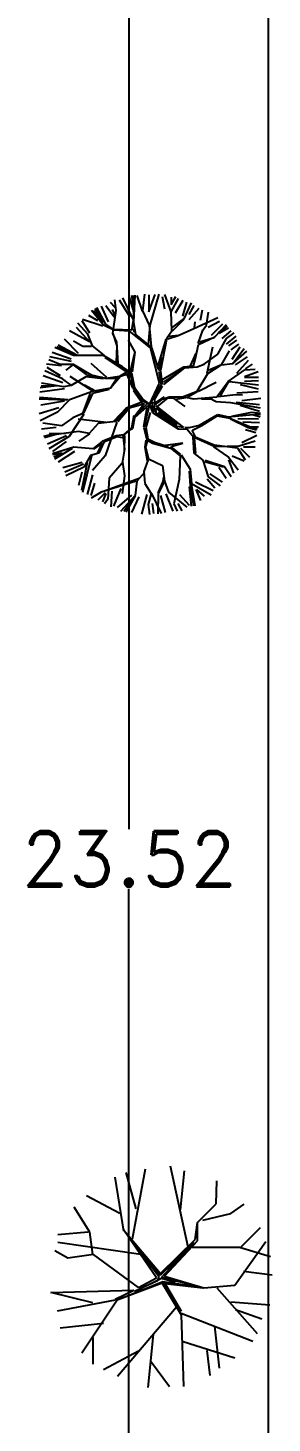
# Model space of a CAD drawing. Header units: millimetres. Extents: x 1590 to 1932, y -48 to 167.
# Drawn here: x 1700.74 to 1702.94, y 38.48 to 51.08 of the extents above; entities that cross this region are included whole.
import ezdxf

# ---------------------------------------------------------------- set-up
doc = ezdxf.new("R2010")
doc.units = ezdxf.units.MM
doc.header["$LTSCALE"] = 0.1
doc.header["$MEASUREMENT"] = 0
doc.header["$PDMODE"] = 35
doc.header["$PDSIZE"] = 0.75
doc.layers.get('0').update_dxf_attribs({"linetype": 'CONTINUOUS'})
doc.layers.get('DEFPOINTS').update_dxf_attribs({"linetype": 'CONTINUOUS'})
doc.layers.add('L-SITE-TREE', color=6, linetype='CONTINUOUS')
doc.layers.add('PARED', color=4, linetype='CONTINUOUS')
doc.styles.add('ROMAND', font='romand.shx')
doc.dimstyles.new('URBA', dxfattribs={"dimtxt": 20, "dimasz": 0.5, "dimexe": 1.25, "dimexo": 0.63, "dimgap": 0.63, "dimtad": 0, "dimtih": 1, "dimtoh": 1, "dimzin": 1, "dimdsep": 46, "dimtxsty": 'ROMAND', "dimcen": 2.5, "dimclrd": 1, "dimclre": 1, "dimclrt": 3, "dimadec": 0, "dimazin": 0, "dimtfac": 1, "dimtmove": 0, "dimatfit": 3, "dimfxl": 1, "dimtvp": 1, "dimtolj": 1, "dimtzin": 1, "dimarcsym": 0})

# ---------------------------------------------------------------- blocks, each defined once
blk = doc.blocks.new('02PTRX03')
at = {"color": 0, "linetype": 'ByBlock'}
for p, q in [((-0.1647, 0.2091), (-0.2033, 0.4529)), ((-0.1087, 0.31), (-0.1542, 0.4739)), ((-0.1262, 0.1755), (-0.0667, 0.4907)), ((0.126, 0.1376), (0.0454, 0.5033)), ((0.0909, 0.3057), (0.1085, 0.4823)), ((0.2516, 0.3321), (0.2556, 0.436)), ((-0.3189, 0.2049), (-0.3889, 0.3184)), ((-0.1823, 0.2889), (-0.3329, 0.3688)), ((0.1683, 0.2487), (0.2516, 0.3321)), ((0.3186, 0.2889), (0.3782, 0.331)), ((0.1925, 0.2595), (0.3186, 0.2889)), ((-0.3259, 0.2049), (-0.4625, 0.1923)), ((-0.3049, 0.104), (-0.3189, 0.2049)), ((-0.0176, -0.0011), (-0.1647, 0.2133)), ((-0.1647, 0.2133), (0.0008, 0.0186)), ((0.1575, 0.1712), (0.1683, 0.2487)), ((0.1683, 0.1654), (0.1683, 0.2487)), ((0.3606, 0.1334), (0.4517, 0.2259)), ((-0.0877, 0.104), (-0.4625, 0.1586)), ((-0.1165, 0.1483), (-0.0065, 0.0057)), ((-0.0006, 0.0088), (-0.1165, 0.1483)), ((0.1508, 0.1572), (-0.0006, 0.0088)), ((0.0008, 0.0186), (0.1575, 0.1712)), ((0.0052, -0.0002), (0.1508, 0.1572)), ((0.0183, 0.0066), (0.1683, 0.1654)), ((0.1435, 0.1376), (0.3571, 0.1376)), ((0.3361, -0.0347), (0.4762, 0.1628)), ((0.3571, 0.1376), (0.4972, 0.0956)), ((-0.4169, 0.0872), (-0.4765, 0.1208)), ((-0.3014, 0.104), (-0.4169, 0.0872)), ((-0.0981, -0.0448), (-0.3014, 0.104)), ((-0.0065, 0.0057), (-0.0126, -0.0152)), ((0.0183, 0.0066), (0.196, -0.0473)), ((0.3747, 0.0283), (0.5043, 0.0115)), ((-0.494, -0.0683), (-0.1189, -0.0568)), ((-0.2033, -0.0978), (-0.1189, -0.0568)), ((0.0084, -0.0256), (-0.1955, -0.102)), ((-0.1788, -0.0954), (0.0113, -0.018)), ((-0.1165, -0.0625), (0.0052, -0.0032)), ((-0.0126, -0.0152), (-0.1165, -0.0625)), ((-0.0981, -0.0448), (-0.0176, -0.0011)), ((0.1745, -0.0419), (0.0052, -0.0002)), ((0.0052, -0.0032), (0.0676, -0.021)), ((0.0084, -0.0256), (0.1925, -0.0473)), ((0.0084, -0.0256), (0.0944, -0.1692)), ((0.0113, -0.018), (0.1745, -0.0419)), ((0.0172, -0.021), (0.0943, -0.1516)), ((0.196, -0.0473), (0.3361, -0.0347)), ((0.2556, -0.0473), (0.4377, -0.2533)), ((-0.3049, -0.1146), (-0.494, -0.0683)), ((-0.2033, -0.102), (-0.466, -0.1524)), ((-0.1955, -0.102), (-0.3539, -0.3415)), ((0.3186, -0.1104), (0.4937, -0.123)), ((0.0729, -0.1342), (-0.1928, -0.4466)), ((0.0944, -0.1608), (0.4167, -0.2869)), ((0.0944, -0.1692), (0.105, -0.4929)), ((0.3396, -0.144), (0.4587, -0.186)), ((-0.2558, -0.207), (-0.452, -0.2281)), ((0.2451, -0.2196), (0.2661, -0.4088)), ((-0.3049, -0.2702), (-0.3049, -0.392)), ((-0.0331, -0.2575), (-0.0562, -0.4971)), ((0.0979, -0.2869), (0.3361, -0.3626)), ((-0.0982, -0.3331), (-0.2558, -0.4172)), ((-0.0445, -0.3756), (0.0419, -0.4929)), ((0.21, -0.3289), (0.224, -0.4424))]:
    blk.add_line(p, q, dxfattribs=at)
blk = doc.blocks.new('02PTRX04')
at = {"color": 0, "linetype": 'ByBlock'}
for p, q in [((-0.2249, 0.4462), (-0.1946, 0.3754)), ((-0.2045, 0.4485), (-0.1668, 0.3981)), ((-0.1844, 0.4638), (-0.1643, 0.4411)), ((-0.1575, 0.4268), (-0.1641, 0.4744)), ((-0.1439, 0.4739), (-0.0961, 0.3981)), ((-0.08, 0.384), (-0.1276, 0.4828)), ((-0.0986, 0.4864), (-0.0833, 0.4309)), ((-0.08, 0.4506), (-0.0866, 0.4934)), ((-0.08, 0.4934), (-0.076, 0.4528)), ((-0.0778, 0.3902), (-0.08, 0.4506)), ((-0.0778, 0.3731), (-0.0716, 0.4956)), ((-0.0394, 0.4228), (-0.0628, 0.4934)), ((-0.0373, 0.4246), (-0.0285, 0.5)), ((-0.0103, 0.4207), (0.0175, 0.4991)), ((-0.0103, 0.4966), (-0.0103, 0.4207)), ((-0.0051, 0.3603), (0.0359, 0.5)), ((0.0503, 0.489), (0.0605, 0.4335)), ((0.0896, 0.4206), (0.0615, 0.4978)), ((0.0908, 0.4536), (0.1111, 0.489)), ((0.0908, 0.4864), (0.0908, 0.4536)), ((0.0918, 0.4228), (0.124, 0.4806)), ((0.1437, 0.4714), (0.1086, 0.4134)), ((0.1437, 0.4006), (0.1615, 0.4638)), ((0.1474, 0.3862), (0.1817, 0.4612)), ((0.1717, 0.4083), (0.1944, 0.4485)), ((-0.3132, 0.3805), (-0.2778, 0.3248)), ((-0.2175, 0.3559), (-0.31, 0.3862)), ((-0.2829, 0.4057), (-0.2424, 0.3805)), ((-0.2157, 0.3603), (-0.269, 0.4268)), ((-0.2606, 0.4268), (-0.2175, 0.3712)), ((-0.2175, 0.3712), (-0.2519, 0.4356)), ((-0.2047, 0.3646), (-0.2456, 0.44)), ((-0.1619, 0.4056), (-0.1747, 0.4312)), ((-0.1725, 0.3215), (-0.1575, 0.4268)), ((-0.0866, 0.3368), (-0.0778, 0.3902)), ((-0.0073, 0.3603), (-0.0373, 0.4246)), ((0.094, 0.3347), (0.0896, 0.4206)), ((0.094, 0.3475), (0.1474, 0.3884)), ((0.0958, 0.3347), (0.1474, 0.3862)), ((0.1717, 0.3854), (0.217, 0.436)), ((0.1927, 0.3453), (0.3002, 0.3946)), ((0.2221, 0.3828), (0.2323, 0.4284)), ((0.2505, 0.3603), (0.2592, 0.4184)), ((-0.2778, 0.2846), (-0.3687, 0.335)), ((-0.3384, 0.3502), (-0.2778, 0.2846)), ((-0.2862, 0.3197), (-0.3316, 0.369)), ((-0.265, 0.2659), (-0.2862, 0.3197)), ((-0.1681, 0.3368), (-0.2157, 0.3603)), ((-0.1681, 0.3409), (-0.2047, 0.3646)), ((-0.1725, 0.3215), (-0.1553, 0.2659)), ((-0.1553, 0.2831), (-0.1725, 0.3215)), ((-0.1297, 0.3387), (-0.1681, 0.3409)), ((-0.0972, 0.3325), (-0.1681, 0.3368)), ((-0.0866, 0.3368), (-0.1297, 0.3387)), ((-0.0029, 0.2571), (-0.0972, 0.3325)), ((-0.08, 0.3431), (-0.0778, 0.3281)), ((-0.0694, 0.3175), (-0.0778, 0.3731)), ((0.0037, 0.2593), (-0.0694, 0.3175)), ((-0.0113, 0.2721), (-0.0051, 0.3581)), ((0.0015, 0.2637), (-0.0073, 0.3603)), ((0.0724, 0.3043), (0.094, 0.3347)), ((0.0808, 0.3109), (0.124, 0.3153)), ((0.1218, 0.3131), (0.1927, 0.3453)), ((0.1949, 0.3475), (0.1989, 0.3753)), ((0.2121, 0.2765), (0.2333, 0.3368)), ((0.2333, 0.3368), (0.2505, 0.3603)), ((0.2575, 0.3502), (0.3079, 0.378)), ((0.2725, 0.3148), (0.3232, 0.3652)), ((0.287, 0.3065), (0.3408, 0.3624)), ((0.3064, 0.3281), (0.3452, 0.3559)), ((0.3064, 0.3237), (0.3495, 0.3475)), ((0.3206, 0.2996), (0.3611, 0.335)), ((0.3408, 0.3003), (0.3751, 0.3259)), ((-0.3509, 0.2227), (-0.4346, 0.2593)), ((-0.3509, 0.2249), (-0.4259, 0.2615)), ((-0.3359, 0.2249), (-0.4197, 0.2699)), ((-0.3285, 0.2313), (-0.3916, 0.297)), ((-0.3078, 0.2637), (-0.3509, 0.2871)), ((-0.269, 0.2637), (-0.3078, 0.2637)), ((-0.2113, 0.2249), (-0.265, 0.2659)), ((-0.1553, 0.2659), (-0.1575, 0.1927)), ((-0.1488, 0.1884), (-0.1553, 0.2831)), ((-0.0716, 0.2377), (-0.1016, 0.2915)), ((0.0381, 0.098), (-0.0029, 0.2571)), ((0.0337, 0.1606), (0.0037, 0.2593)), ((0.0315, 0.1756), (0.068, 0.2959)), ((0.0443, 0.1562), (0.0724, 0.3043)), ((0.0746, 0.2981), (0.1218, 0.3131)), ((0.1989, 0.2034), (0.2143, 0.2721)), ((0.2143, 0.2721), (0.287, 0.3065)), ((0.2183, 0.2853), (0.2848, 0.3043)), ((0.253, 0.1434), (0.2788, 0.2616)), ((0.3002, 0.2293), (0.3408, 0.3003)), ((0.3408, 0.2744), (0.3838, 0.3098)), ((0.3509, 0.2667), (0.3863, 0.2919)), ((0.3611, 0.2492), (0.3963, 0.2744)), ((0.366, 0.2061), (0.4013, 0.2616)), ((0.369, 0.1864), (0.4205, 0.2552)), ((-0.4109, 0.1821), (-0.4624, 0.2034)), ((-0.3588, 0.196), (-0.457, 0.2163)), ((-0.3611, 0.2061), (-0.4471, 0.2364)), ((-0.2157, 0.2227), (-0.3509, 0.2227)), ((-0.1297, 0.1712), (-0.2157, 0.2227)), ((-0.106, 0.1456), (-0.2069, 0.2143)), ((-0.0932, 0.1518), (-0.0738, 0.2355)), ((-0.0844, 0.1496), (-0.0716, 0.2377)), ((0.0381, 0.1628), (0.0509, 0.2143)), ((0.1777, 0.1756), (0.2033, 0.2337)), ((0.1905, 0.1756), (0.1989, 0.2034)), ((0.2399, 0.184), (0.3002, 0.2293)), ((0.3175, 0.18), (0.3539, 0.2445)), ((0.369, 0.1864), (0.4313, 0.2422)), ((0.3812, 0.1809), (0.4342, 0.2163)), ((0.3863, 0.143), (0.4393, 0.2011)), ((-0.399, 0.1), (-0.4873, 0.1303)), ((-0.4, 0.1176), (-0.4796, 0.1542)), ((-0.4041, 0.1759), (-0.4723, 0.1835)), ((-0.4092, 0.1303), (-0.4698, 0.1682)), ((-0.3509, 0.1821), (-0.4109, 0.1821)), ((-0.3528, 0.18), (-0.385, 0.1563)), ((-0.2604, 0.0596), (-0.3657, 0.1283)), ((-0.2948, 0.1262), (-0.3613, 0.0875)), ((-0.269, 0.1346), (-0.3509, 0.1821)), ((-0.2862, 0.1327), (-0.3506, 0.18)), ((-0.2154, 0.1176), (-0.2948, 0.1262)), ((-0.2196, 0.1241), (-0.2862, 0.1327)), ((-0.2003, 0.124), (-0.2712, 0.1862)), ((-0.2047, 0.1196), (-0.269, 0.1346)), ((-0.1425, 0.1284), (-0.2047, 0.1196)), ((-0.1382, 0.1284), (-0.1831, 0.0746)), ((-0.1509, 0.1262), (-0.1831, 0.0747)), ((-0.1126, 0.1456), (-0.1425, 0.1284)), ((-0.1104, 0.1368), (-0.1382, 0.1284)), ((-0.0866, 0.1434), (-0.1297, 0.1712)), ((-0.1104, 0.1368), (-0.0844, 0.0768)), ((-0.095, 0.1218), (-0.106, 0.1456)), ((-0.0778, 0.068), (-0.0932, 0.1412)), ((-0.0738, 0.0746), (-0.0866, 0.1434)), ((0.0443, 0.1518), (0.0337, 0.1606)), ((0.0465, 0.0918), (0.0359, 0.1496)), ((0.0509, 0.0918), (0.0443, 0.1518)), ((0.0509, 0.1152), (0.1474, 0.1712)), ((0.0552, 0.1024), (0.1324, 0.154)), ((0.0574, 0.0918), (0.1518, 0.1668)), ((0.1474, 0.1712), (0.1905, 0.1756)), ((0.1518, 0.1668), (0.2077, 0.1712)), ((0.2077, 0.1712), (0.2399, 0.184)), ((0.2078, 0.0617), (0.2551, 0.1413)), ((0.2551, 0.1413), (0.3153, 0.18)), ((0.2572, 0.1563), (0.3175, 0.1821)), ((0.3153, 0.18), (0.369, 0.1864)), ((0.3474, 0.1048), (0.4227, 0.1584)), ((0.4217, 0.128), (0.4823, 0.1507)), ((0.4227, 0.1584), (0.4699, 0.1606)), ((0.4265, 0.1631), (0.4568, 0.1835)), ((-0.3916, 0.0722), (-0.5026, 0.0572)), ((-0.4258, 0.0854), (-0.5011, 0.0768)), ((-0.4967, 0.0854), (-0.4538, 0.0875)), ((-0.3958, 0.0811), (-0.4946, 0.0983)), ((-0.3592, 0.0875), (-0.4, 0.1176)), ((-0.3613, 0.0875), (-0.3958, 0.0811)), ((-0.3012, 0.0897), (-0.2518, 0.064)), ((-0.1831, 0.0746), (-0.265, 0.0596)), ((-0.2625, 0.0531), (-0.1874, 0.0703)), ((-0.1595, 0.1197), (-0.2089, 0.1197)), ((-0.0371, 0.0037), (-0.08, 0.064)), ((-0.0416, 0.0187), (-0.0778, 0.068)), ((-0.0394, 0.0274), (-0.0738, 0.0746)), ((-0.0076, 0.0016), (0.0381, 0.098)), ((-0.0076, 0.0016), (0.0465, 0.0918)), ((0.0165, 0.0274), (0.0509, 0.0852)), ((0.2143, 0.0617), (0.2938, 0.1025)), ((0.2959, 0.0359), (0.3474, 0.1048)), ((0.3131, 0.0424), (0.3518, 0.109)), ((0.3518, 0.1048), (0.4849, 0.0897)), ((0.4013, 0.0926), (0.4823, 0.0722)), ((0.4217, 0.1254), (0.4848, 0.1254)), ((0.4217, 0.1076), (0.4848, 0.1102)), ((-0.5053, 0.0274), (-0.3808, 0.0231)), ((-0.3743, 0.0231), (-0.5032, 0.0338)), ((-0.3916, 0.0168), (-0.4975, -0.0008)), ((-0.3681, 0.023), (-0.4219, -0.0329)), ((-0.265, 0.0596), (-0.3681, 0.023)), ((-0.2755, 0.0531), (-0.3098, -0.0392)), ((-0.2648, 0.051), (-0.3056, -0.0371)), ((-0.0456, 0.0102), (-0.1122, -0.0156)), ((-0.0392, 0.0016), (-0.1101, -0.0177)), ((-0.0076, 0.0016), (-0.0756, -0.0585)), ((-0.0735, -0.05), (-0.0306, 0.0081)), ((-0.0199, 0.0037), (-0.0735, -0.05)), ((-0.0051, 0.0015), (-0.0416, 0.0187)), ((-0.0051, 0.0015), (-0.0394, 0.0274)), ((-0.0076, 0.0016), (-0.0327, -0.1037)), ((-0.0076, 0.0016), (0.0059, -0.0351)), ((0.0081, 0.0143), (0.0037, 0.0015)), ((0.0037, 0.0015), (0.0121, -0.0329)), ((0.0121, -0.0329), (0.0165, 0.0015)), ((0.0165, 0.0015), (0.0165, 0.0274)), ((0.0167, 0.0081), (0.0596, 0.0359)), ((0.0188, -0.0005), (0.051, 0.0252)), ((0.0274, -0.0091), (0.0768, 0.0317)), ((0.051, 0.0252), (0.0812, 0.0359)), ((0.0768, 0.0317), (0.0983, 0.0317)), ((0.0812, 0.0359), (0.1477, 0.0359)), ((0.0983, 0.0317), (0.152, -0.007)), ((0.1111, 0.0252), (0.1563, 0.0338)), ((0.1413, 0.0359), (0.2078, 0.0617)), ((0.1477, 0.0359), (0.1907, 0.0274)), ((0.1649, 0.0359), (0.2101, 0.0617)), ((0.1907, 0.0274), (0.2959, 0.0359)), ((0.2272, 0.0274), (0.2723, 0.0252)), ((0.2616, 0.0317), (0.2938, 0.0145)), ((0.2938, 0.0145), (0.3583, 0.0102)), ((0.3024, 0.0381), (0.3819, 0.0468)), ((0.3583, 0.0102), (0.4914, -0.0135)), ((0.3819, 0.0468), (0.4119, 0.0445)), ((0.3838, 0.0117), (0.4897, 0.0017)), ((0.3863, 0.0547), (0.4823, 0.0598)), ((0.409, 0.0193), (0.4948, 0.0295)), ((-0.4168, -0.0135), (-0.5051, -0.0413)), ((-0.4219, -0.0329), (-0.5012, -0.0717)), ((-0.3528, -0.0585), (-0.4044, -0.0951)), ((-0.3034, -0.0414), (-0.37, -0.1424)), ((-0.3056, -0.0371), (-0.3528, -0.0585)), ((-0.1122, -0.0156), (-0.1702, -0.0757)), ((-0.1101, -0.0177), (-0.1595, -0.0757)), ((-0.1509, -0.0757), (-0.0993, -0.0156)), ((-0.0779, -0.0478), (-0.0886, -0.1037)), ((-0.0756, -0.0585), (-0.0842, -0.108)), ((-0.0199, -0.0135), (-0.0348, -0.0994)), ((-0.0048, -0.0349), (-0.0241, -0.1016)), ((0.0059, -0.0351), (0.1218, -0.1083)), ((0.0209, -0.0051), (0.1455, -0.1017)), ((0.0209, -0.0157), (0.1174, -0.0889)), ((0.0231, -0.0373), (0.0209, -0.0157)), ((0.1152, -0.0973), (0.0231, -0.0373)), ((0.1174, -0.0889), (0.0337, -0.0351)), ((0.2183, -0.0911), (0.3002, -0.0435)), ((0.2293, -0.0933), (0.298, -0.0501)), ((0.298, -0.0501), (0.3558, -0.0607)), ((0.3002, -0.0435), (0.3495, -0.0545)), ((0.3495, -0.0545), (0.4589, -0.0435)), ((0.3558, -0.0607), (0.4439, -0.0973)), ((0.4526, -0.0351), (0.3623, -0.0523)), ((0.3914, -0.0617), (0.4848, -0.0639)), ((0.4013, -0.0008), (0.4897, -0.0288)), ((0.4932, -0.0395), (0.4526, -0.0351)), ((0.4589, -0.0435), (0.4914, -0.0545)), ((0.4932, -0.0457), (0.4676, -0.0417)), ((-0.4293, -0.1019), (-0.495, -0.1095)), ((-0.4044, -0.0951), (-0.4881, -0.0822)), ((-0.327, -0.1209), (-0.428, -0.1339)), ((-0.2024, -0.0801), (-0.3292, -0.065)), ((-0.2797, -0.1295), (-0.327, -0.1209)), ((-0.2389, -0.0843), (-0.2797, -0.1295)), ((-0.1595, -0.0757), (-0.2389, -0.0843)), ((-0.1551, -0.078), (-0.2068, -0.2305)), ((-0.0886, -0.1037), (-0.1229, -0.1339)), ((-0.0993, -0.1166), (-0.1229, -0.136)), ((-0.0842, -0.108), (-0.0993, -0.1166)), ((-0.0327, -0.1037), (-0.0199, -0.1574)), ((-0.0241, -0.1016), (-0.0155, -0.1532)), ((0.1455, -0.1017), (0.1152, -0.0973)), ((0.1218, -0.1083), (0.1627, -0.1105)), ((0.1518, -0.1017), (0.1733, -0.1017)), ((0.1627, -0.1105), (0.1905, -0.1448)), ((0.1733, -0.1017), (0.2183, -0.0911)), ((0.1839, -0.1145), (0.1989, -0.1448)), ((0.1861, -0.1145), (0.2293, -0.0933)), ((0.4376, -0.1039), (0.3579, -0.0651)), ((0.4141, -0.0767), (0.4897, -0.0792)), ((0.4265, -0.1121), (0.4721, -0.1248)), ((0.476, -0.1145), (0.4376, -0.1039)), ((0.4804, -0.1083), (0.4398, -0.0995)), ((0.4439, -0.0973), (0.4848, -0.0995)), ((-0.4494, -0.1339), (-0.486, -0.1424)), ((-0.428, -0.1339), (-0.4817, -0.1488)), ((-0.3814, -0.1398), (-0.4672, -0.1777)), ((-0.37, -0.1424), (-0.4624, -0.1982)), ((-0.385, -0.1295), (-0.4603, -0.1316)), ((-0.384, -0.165), (-0.4446, -0.2106)), ((-0.2776, -0.1316), (-0.327, -0.1639)), ((-0.2217, -0.166), (-0.2625, -0.1982)), ((-0.2583, -0.2005), (-0.2217, -0.1746)), ((-0.2217, -0.1746), (-0.2432, -0.2176)), ((-0.2131, -0.1682), (-0.2368, -0.2176)), ((-0.1573, -0.1402), (-0.2217, -0.166)), ((-0.153, -0.1446), (-0.2131, -0.1682)), ((-0.1229, -0.136), (-0.1573, -0.1402)), ((-0.1273, -0.1488), (-0.153, -0.1446)), ((-0.1273, -0.136), (-0.1208, -0.2005)), ((-0.1208, -0.209), (-0.1187, -0.1381)), ((-0.0241, -0.1596), (-0.0285, -0.1919)), ((-0.0176, -0.166), (-0.0262, -0.1896)), ((-0.0199, -0.1574), (0.006, -0.1724)), ((-0.0155, -0.1532), (0.0146, -0.1682)), ((0.006, -0.1724), (0.0876, -0.1961)), ((0.0146, -0.1682), (0.0768, -0.1875)), ((0.1434, -0.1724), (0.064, -0.1833)), ((0.0876, -0.1875), (0.1327, -0.2241)), ((0.0897, -0.1875), (0.1434, -0.1724)), ((0.1885, -0.1467), (0.1928, -0.2176)), ((0.1905, -0.1448), (0.287, -0.1876)), ((0.2015, -0.2176), (0.195, -0.1488)), ((0.1989, -0.1448), (0.2848, -0.181)), ((0.2848, -0.181), (0.3901, -0.1942)), ((0.287, -0.1876), (0.3967, -0.1854)), ((0.3967, -0.1854), (0.4698, -0.162)), ((0.409, -0.1701), (0.4772, -0.1373)), ((-0.3485, -0.1919), (-0.4452, -0.2219)), ((-0.4022, -0.2176), (-0.4452, -0.2262)), ((-0.4387, -0.2348), (-0.4022, -0.2176)), ((-0.4344, -0.2434), (-0.355, -0.1961)), ((-0.346, -0.2106), (-0.4194, -0.2584)), ((-0.2625, -0.1982), (-0.3485, -0.1919)), ((-0.269, -0.2305), (-0.3098, -0.396)), ((-0.2734, -0.2283), (-0.3034, -0.2821)), ((-0.2368, -0.2176), (-0.2734, -0.2283)), ((-0.2068, -0.2305), (-0.2648, -0.2971)), ((-0.1208, -0.2005), (-0.1315, -0.2627)), ((-0.0134, -0.2476), (-0.0327, -0.3014)), ((-0.0285, -0.1919), (-0.0176, -0.252)), ((-0.0262, -0.1896), (-0.0113, -0.2434)), ((-0.0113, -0.2434), (0.051, -0.2735)), ((0.0876, -0.1961), (0.1306, -0.2305)), ((0.1306, -0.2305), (0.1262, -0.3379)), ((0.1348, -0.2262), (0.1756, -0.2907)), ((0.1928, -0.2176), (0.2336, -0.2499)), ((0.2336, -0.2499), (0.2572, -0.3251)), ((0.2444, -0.2499), (0.3303, -0.2778)), ((0.2809, -0.1896), (0.3497, -0.2369)), ((0.3484, -0.2485), (0.3711, -0.3091)), ((0.3497, -0.2369), (0.3926, -0.2928)), ((0.366, -0.2307), (0.4192, -0.2533)), ((0.3901, -0.1942), (0.4245, -0.248)), ((0.4039, -0.1953), (0.4444, -0.2358)), ((0.4166, -0.1902), (0.4696, -0.1902)), ((-0.3107, -0.261), (-0.399, -0.2839)), ((-0.3056, -0.2686), (-0.3891, -0.304)), ((-0.3034, -0.2821), (-0.385, -0.3207)), ((-0.3132, -0.304), (-0.3285, -0.3646)), ((-0.2884, -0.2606), (-0.3142, -0.3873)), ((-0.1315, -0.2627), (-0.1895, -0.3315)), ((-0.1294, -0.2585), (-0.1208, -0.3207)), ((-0.0306, -0.3056), (-0.0649, -0.3444)), ((-0.0327, -0.3014), (-0.0285, -0.3552)), ((0.051, -0.2735), (0.0596, -0.3444)), ((0.1714, -0.2993), (0.1756, -0.3659)), ((0.1756, -0.2907), (0.1821, -0.3552)), ((0.2401, -0.2562), (0.326, -0.2799)), ((0.2652, -0.3116), (0.3206, -0.3493)), ((0.3054, -0.2813), (0.3382, -0.3317)), ((0.3303, -0.2778), (0.3604, -0.323)), ((-0.2653, -0.3165), (-0.288, -0.4051)), ((-0.2552, -0.3544), (-0.2727, -0.4101)), ((-0.067, -0.3444), (-0.2261, -0.3938)), ((-0.2154, -0.3896), (-0.0542, -0.3315)), ((-0.1895, -0.3315), (-0.196, -0.426)), ((-0.1365, -0.3773), (-0.1694, -0.458)), ((-0.1208, -0.3207), (-0.1315, -0.4003)), ((-0.0649, -0.3444), (-0.0714, -0.4088)), ((-0.0285, -0.3552), (-0.0005, -0.4003)), ((0.0532, -0.3465), (0.0295, -0.3981)), ((0.0596, -0.3444), (0.0318, -0.4024)), ((0.0554, -0.3272), (0.0532, -0.3465)), ((0.0596, -0.3444), (0.079, -0.3938)), ((0.1262, -0.3379), (0.1026, -0.4476)), ((0.1821, -0.4583), (0.1735, -0.3701)), ((0.1756, -0.3659), (0.1907, -0.4562)), ((0.18, -0.3552), (0.1971, -0.4562)), ((0.1821, -0.3552), (0.2702, -0.4067)), ((0.1995, -0.347), (0.2802, -0.3872)), ((0.2524, -0.3343), (0.2878, -0.3748)), ((0.2572, -0.3251), (0.311, -0.3659)), ((-0.2261, -0.3938), (-0.2711, -0.4218)), ((-0.2071, -0.3974), (-0.2399, -0.4303)), ((-0.2045, -0.4), (-0.2198, -0.4379)), ((-0.196, -0.426), (-0.211, -0.4476)), ((-0.1768, -0.3898), (-0.1819, -0.4605)), ((-0.0884, -0.4076), (-0.1541, -0.4631)), ((-0.0714, -0.4088), (-0.138, -0.4819)), ((-0.1229, -0.4798), (-0.0821, -0.426)), ((-0.0714, -0.411), (-0.1143, -0.484)), ((-0.0556, -0.415), (-0.0884, -0.4858)), ((-0.0202, -0.4051), (-0.0431, -0.4934)), ((-0.0005, -0.4003), (-0.0134, -0.4497)), ((0.0016, -0.4003), (0.0446, -0.4905)), ((0.0318, -0.4024), (0.0295, -0.4926)), ((0.0429, -0.4101), (0.063, -0.4858)), ((0.0656, -0.4025), (0.0984, -0.4807)), ((0.079, -0.3938), (0.1607, -0.4626)), ((0.1287, -0.4051), (0.1717, -0.4529)), ((0.202, -0.3821), (0.2221, -0.4328)), ((0.2046, -0.3821), (0.2397, -0.4124)), ((-0.0134, -0.4497), (-0.0069, -0.4949)), ((0.005, -0.4453), (0.0101, -0.4908)), ((0.1026, -0.4476), (0.1176, -0.4798)), ((0.1211, -0.4453), (0.1389, -0.4781))]:
    blk.add_line(p, q, dxfattribs=at)
blk = doc.blocks.new('UTP1$0$DIMBLOCK')
at = {"color": 1}
blk.add_line((-7.5, 0), (10.5, 0), dxfattribs=at)
at = {"color": 4}
blk.add_line((-5.25, -5.25), (5.25, 5.25), dxfattribs=at)
blk = doc.blocks.new('*D335')
at = {"color": 1, "linetype": 'Continuous', "transparency": 16777216}
for p, q in [((1702.843, 55.587), (1701.466, 55.587)), ((1701.646, 55.567), (1701.646, 43.847)), ((1701.646, 32.085), (1701.646, 43.307)), ((1702.843, 32.065), (1701.466, 32.065))]:
    blk.add_line(p, q, dxfattribs=at)
at = {"layer": 'DEFPOINTS', "color": 0, "linetype": 'Continuous', "transparency": 16777216}
for p in [(1702.906, 55.587), (1701.646, 32.065), (1702.906, 32.065)]:
    blk.add_point(p, dxfattribs=at)
at = {"color": 1, "linetype": 'Continuous', "transparency": 16777216, "xscale": 0.02, "yscale": 0.02, "zscale": 0.02}
for p, rotation in [((1701.646, 55.587), 90), ((1701.646, 32.065), 270)]:
    blk.add_blockref('UTP1$0$DIMBLOCK', p, dxfattribs=dict(at, rotation=rotation))
at = {"color": 3, "linetype": 'Continuous', "transparency": 16777216, "insert": (1701.646, 43.577), "char_height": 0.5, "attachment_point": 5, "style": 'ROMAND'}
blk.add_mtext('\\A1;23.52', dxfattribs=at)

msp = doc.modelspace()

# ---------------------------------------------------------------- linework, layer by layer
at = {"layer": 'PARED', "color": 2}
msp.add_line((1702.9055, 32.0654), (1702.9055, 55.5869), dxfattribs=at)

# ---------------------------------------------------------------- block references
at = {"layer": 'L-SITE-TREE', "color": 1, "xscale": 2, "yscale": 2, "zscale": 2}
for name, p in [('02PTRX04', (1701.8475, 47.6787)), ('02PTRX03', (1701.9305, 39.7954))]:
    msp.add_blockref(name, p, dxfattribs=at)

# ---------------------------------------------------------------- dimensions: what is measured, and where the dimension line sits
at = {"color": 4, "linetype": 'Continuous'}
dim = msp.add_linear_dim(base=(1701.646, 32.0654), p1=(1702.9055, 55.5869), p2=(1702.9055, 32.0654), angle=90, dimstyle='URBA', override={"dimtxt": 0.5, "dimasz": 0.02, "dimexe": 0.18, "dimexo": 0.0625, "dimgap": 0.02, "dimzin": 0, "dimblk1": 'UTP1$0$DIMBLOCK', "dimblk2": 'UTP1$0$DIMBLOCK', "dimsah": 1, "dimcen": 0.09, "dimtdec": 4, "dimtofl": 0, "dimtvp": 0, "dimtzin": 0}, dxfattribs=at)
dim.commit()
dim.dimension.update_dxf_attribs({"geometry": '*D335', "text_midpoint": (1701.646, 43.5767), "dimtype": 160})

doc.saveas('drawing.dxf')
